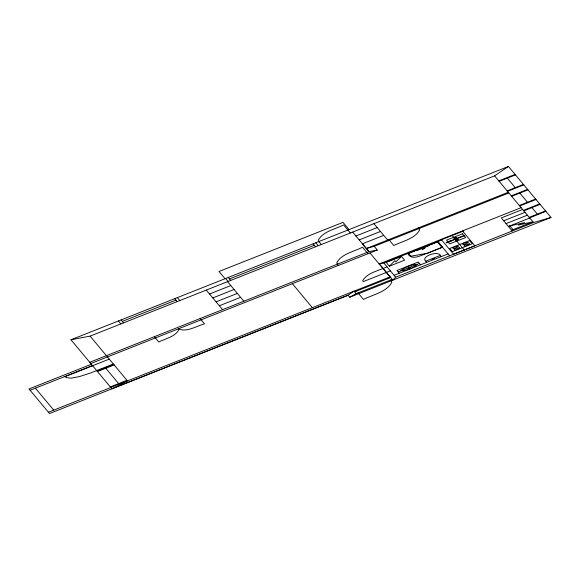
<?xml version="1.0" encoding="UTF-8"?>
<svg xmlns="http://www.w3.org/2000/svg" width="580" height="580" viewBox="0 0 580 580"><rect width="100%" height="100%" fill="white"/><g stroke="black" fill="none" stroke-linecap="round" stroke-linejoin="round"><path stroke-width="0.87" d="M111.904 388.839L70.978 339.764L508.442 166.446L551 217.471L533.542 222.553L395.661 277.175L392.914 280.104L379.356 263.849L383.829 262.994L441.728 240.055M389.39 266.205L394.835 260.652L395.908 261.935L401.469 256.404L404.615 260.173L389.361 266.213L386.222 262.443L401.469 256.404M409.567 267.481L408.284 267.873L408.965 267.757M70.978 339.764L90.088 336.117L494.602 175.856L508.442 166.446M390.188 276.834L127.462 380.922L111.853 388.774L348.087 295.184L354.126 291.124L356.221 293.639L392.29 279.35M348.087 295.184L349.762 297.199L356.221 293.639M409.212 267.663C412.431 265.966 404.847 269.113 409.371 267.699M418.941 249.349L418.441 249.596L418.992 249.407M423.748 248.74L424.93 248.015L422.247 249.212L422.661 248.385L422.211 247.841M122.286 321.392L175.921 300.15M229.499 278.922L314.389 245.289M209.532 294.002L230.804 285.577M355.917 236.009L377.181 227.585M498.793 180.88L515.098 174.421M499.184 181.351L515.49 174.892M212.802 297.924L234.066 289.5M359.172 239.91L380.436 231.485M216.072 301.839L237.336 293.415M383.75 235.364L362.362 243.839L368.902 251.684M507.123 190.871L523.428 184.411M507.522 191.342L523.82 184.882M219.341 305.762L240.606 297.337M366.285 248.537L508.298 192.277M374.18 246.333L377.275 250.038L369.141 251.589L366.517 248.45L374.18 246.333L508.87 192.966M89.755 362.275L369.141 251.589M511.277 195.851L527.582 189.392M511.669 196.323L527.974 189.863M90.799 363.537L377.275 250.038M91.386 364.233L29 388.948L49.517 413.554L348.138 295.249M30.102 390.267L92.481 365.552M109.279 359.121L64.924 376.688L66.316 377.667L71.311 378.138L79.264 376.623L90.161 373.121L113.368 364.03M97.078 371.062L113.731 364.465M97.469 371.534L114.122 364.936M519.317 205.494L535.623 199.034M519.709 205.965L536.014 199.506M379.124 263.936L521.137 207.676M441.467 239.743L463.405 231.05L463.094 230.673M437.835 241.613L407.718 253.554C411.974 261.305 421.442 254.838 427.373 253.264L442.511 247.276L437.835 241.613L449.703 255.838M422.53 248.225L417.39 250.263L417.071 249.879M423.487 247.849L428.591 245.826L428.272 245.442M422.632 248.341L423.588 247.964M522.573 209.503L501.309 217.928L512.212 230.999M523.385 210.373L539.69 203.913M523.776 210.844L540.082 204.385M386.962 266.742C378.965 270.831 367.662 272.419 362.768 280.524L363.211 281.641L390.398 270.867M503.686 220.777L524.951 212.352M506.057 223.626L527.322 215.202M529.214 217.362L545.519 210.902M529.605 217.833L545.91 211.374M508.435 226.475L529.765 218.022M398.177 271.926L419.441 263.501M440.916 256.693C439.988 249.313 419.782 256.672 425.8 261.181L439.974 255.57M110.294 386.918L126.955 380.313M110.693 387.389L127.346 380.784M48.416 412.235L110.802 387.52M394.088 275.29L448.086 253.895M354.699 291.812L390.768 277.523M511.582 230.238L532.911 221.792L518.187 225.12L524.566 222.589L509.813 225.932M349.762 297.199L551 217.471M423.516 248.719C418.318 249.871 428.033 248.349 423.168 247.464M178.256 328.889C186.724 332.543 196.272 326.141 204.501 323.879L200.078 318.572M507.333 178.118L515.279 187.644M519.818 193.089L527.466 202.261M531.925 207.611L537.363 214.129M494.602 175.856L533.542 222.553M509.921 225.888L513.061 229.658M462.76 231.304L474.832 245.782L453.567 254.207L441.148 239.366M452.153 235.509L464.247 250.002M418.499 227.853L419.637 229.963C414.693 239.032 402.433 241.07 393.791 245.557L388.832 239.605M427.141 245.891L427.46 246.275M418.245 249.414L418.601 249.784M425.8 261.181L426.742 262.312M420.536 264.813L418.231 262.051L396.966 270.476L399.272 273.238M373.919 223.67L387.672 240.069M411.176 268.518L410.604 267.829L408.472 268.671L409.052 269.359M383.829 262.994L395.705 277.226M352.662 232.109L366.408 248.494M369.953 252.938L389.956 276.928M349.029 229.6L342.998 222.365L219.023 271.483L225.062 278.726M390.572 280.031L391.819 282.337C386.396 292.284 372.947 294.524 363.464 299.439L358.034 292.922M388.158 277.639L388.73 278.335M367.988 253.721L362.558 247.203C353.916 251.691 341.656 253.728 336.712 262.798L338.321 265.473M350.363 233L343.606 224.902C335.138 229.296 323.125 231.289 318.282 240.178L318.579 241.265L321.291 244.513M315.817 242.759L318.282 245.71M355.613 290.529L356.192 291.225M313.156 243.81L315.621 246.761M292.363 283.678L312.366 307.668M228.266 277.443L230.724 280.394M225.613 278.494L228.07 281.452M227.534 281.662L243.875 301.252M206.27 290.087L222.604 309.676M177.35 297.62L179.815 300.57M174.689 298.671L177.154 301.622M154.345 336.69L158.768 341.997C165.43 338.539 174.885 336.965 178.691 329.976L178.459 329.121M121.053 319.921L123.518 322.871M118.392 320.972L120.857 323.923M90.088 336.117L127.462 380.922M105.799 368.235L118.624 383.619M35.416 388.165L53.737 410.132M458.236 246.195C451.697 251.155 450.276 246.674 458.236 246.195M468.161 242.259C461.622 247.225 460.201 242.737 468.161 242.259M459.577 247.798C453.038 252.764 451.617 248.276 459.577 247.798M469.495 243.868C462.963 248.835 461.542 244.347 469.495 243.868M417.245 264.494C412.931 268.141 406.341 270.947 400.758 270.73C405.079 267.083 411.67 264.27 417.245 264.494M456.032 237.612L454.611 238.177L456.032 237.612M456.576 237.416L454.031 238.322L456.576 237.416M457.627 239.525L456.213 240.091L457.627 239.525M458.171 239.337L455.626 240.236L458.171 239.337M427.3 246.087L426.742 246.268L427.3 246.087M437.385 241.911L408.363 253.417L410.807 256.128L410.241 256.353L427.402 253.243L441.895 247.377L437.385 241.911M462.47 233.805L446.527 240.12L448.014 241.911L463.964 235.596L462.47 233.805M451.131 240.555L446.165 242.52L446.484 242.897L451.443 240.932L451.131 240.555M464.159 235.77L448.209 242.085L449.703 243.875L465.653 237.554L464.159 235.77M469.583 240.577L449.739 248.443L452.407 251.64L472.25 243.781L469.583 240.577M434.405 258.397L432.151 259.289L434.405 258.397"/></g></svg>
